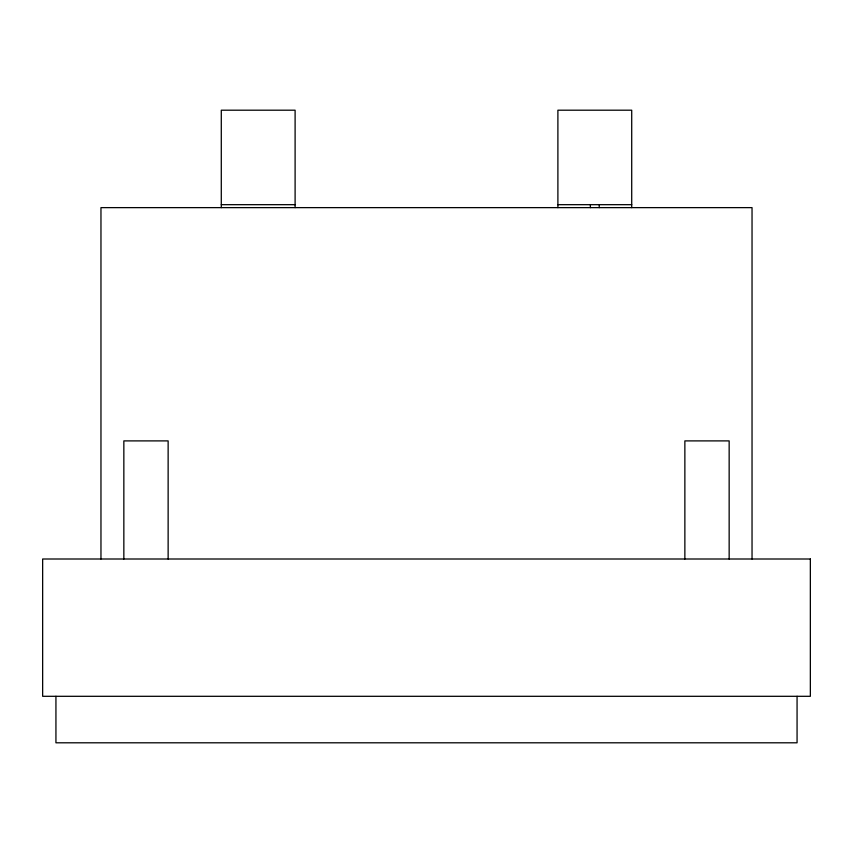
<?xml version="1.0" encoding="UTF-8"?>
<svg xmlns="http://www.w3.org/2000/svg" width="853" height="853" viewBox="0 0 853 853"><rect width="100%" height="100%" fill="white"/><g stroke="black" fill="none" stroke-linecap="round" stroke-linejoin="round"><path stroke-width="1.28" d="M221.29 204.677L295.106 204.677M557.894 204.677L631.71 204.677M797.065 696.304L797.065 742.803L55.935 742.803L55.935 696.304M752.037 559.003L752.037 207.631L100.963 207.631L100.963 559.003M729.155 559.003L729.155 440.894L684.863 440.894L684.863 559.003M631.71 207.631L631.71 110.197L557.894 110.197L557.894 207.631M599.232 204.677L599.232 207.631M590.372 204.677L590.372 207.631M295.106 207.631L295.106 110.197L221.29 110.197L221.29 207.631M168.137 559.003L168.137 440.894L123.845 440.894L123.845 559.003M810.35 559.003L42.65 559.003L42.65 696.304L810.35 696.304L810.35 559.003"/></g></svg>
